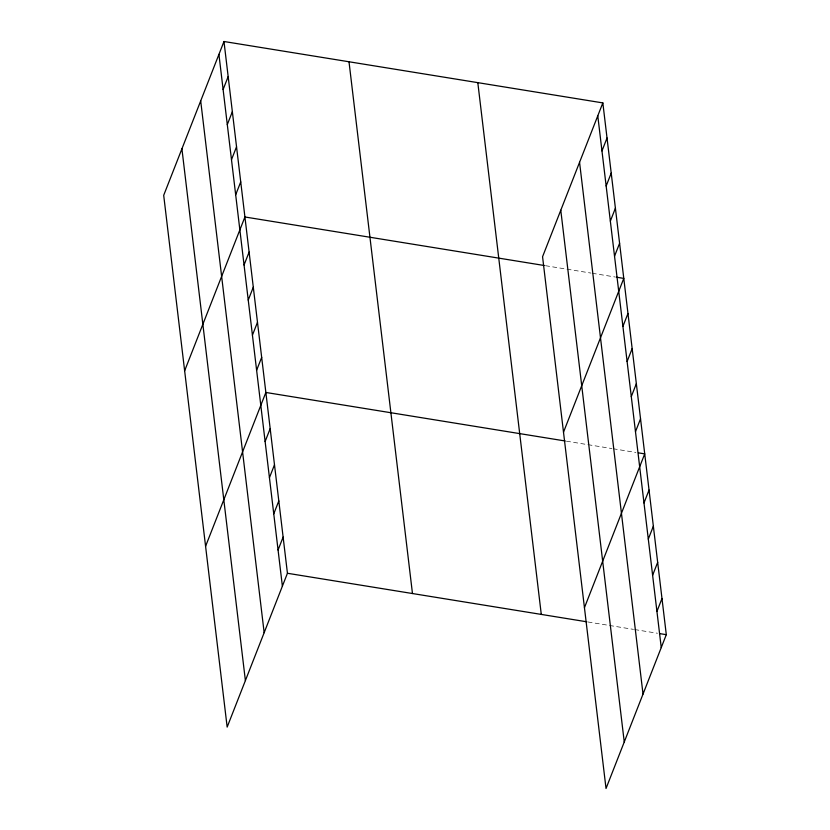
<?xml version="1.0" encoding="UTF-8"?>
<svg xmlns="http://www.w3.org/2000/svg" width="830" height="830" viewBox="0 0 830 830"><rect width="100%" height="100%" fill="white"/><g stroke="black" fill="none" stroke-linecap="round" stroke-linejoin="round"><path stroke-width="0.62" stroke-dasharray="4.15 3.11" d="M545.486 265.704L590.95 273.07M592.215 273.277L614.947 276.961M566.434 441.187L586.634 444.465M587.899 444.662L611.897 448.553M613.152 448.76L635.884 452.443M588.003 621.992L633.466 629.358M634.732 629.565L657.464 633.249"/><path stroke-width="1.25" d="M223.976 41.5L163.697 195.32L227.161 727.09L287.439 573.271L223.976 41.5L602.839 102.91L666.303 634.68L606.025 788.5L542.561 256.729L602.839 102.91M223.104 89.505L228.167 76.599M227.296 124.604L232.359 111.697M231.487 159.692L236.54 146.786M235.668 194.791L240.731 181.884M184.634 370.803L244.923 216.983L544.221 265.496M244.051 264.988L249.114 252.081M248.243 300.087L253.295 287.18M252.424 335.185L257.487 322.279M256.615 370.273L261.678 357.367M205.581 546.285L265.859 392.466L565.168 440.979M265.123 441.539L270.175 428.622M269.439 477.696L274.491 464.79M273.755 513.853L278.807 500.947M278.071 550.01L283.123 537.103M601.968 150.915L607.031 138.008M606.159 186.013L611.212 173.107M610.351 221.102L615.404 208.195M614.532 256.2L619.595 243.294M563.497 432.212L623.787 278.392L616.202 277.168M622.915 326.398L627.968 313.491M627.107 361.496L632.159 348.59M631.288 396.595L636.351 383.688M635.479 431.683L640.542 418.776M584.445 607.695L644.723 453.875L638.415 452.858M643.987 502.949L649.039 490.042M648.303 539.106L653.355 526.199M652.619 575.263L657.671 562.356M656.935 611.43L661.987 598.513M287.439 573.271L586.748 621.784M659.995 633.653L666.303 634.68M597.776 115.816L661.251 647.587M579.558 162.317L643.022 694.088M560.779 210.229L624.253 741.999M477.81 82.647L541.285 614.418M349.005 61.762L412.469 593.533M218.923 54.407L282.387 586.177M200.694 100.907L264.158 632.678M181.915 148.819L245.39 680.59"/></g></svg>
